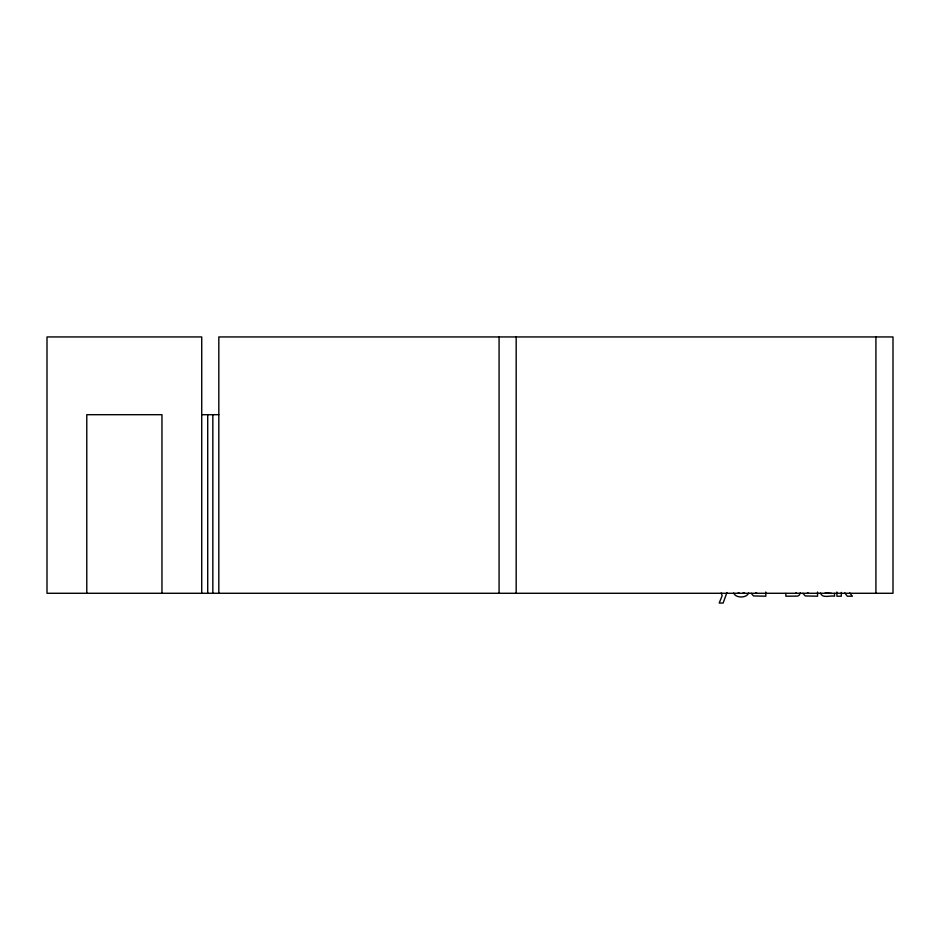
<?xml version="1.0" encoding="UTF-8"?>
<svg xmlns="http://www.w3.org/2000/svg" width="940" height="940" viewBox="0 0 940 940"><rect width="100%" height="100%" fill="white"/><g stroke="black" fill="none" stroke-linecap="round" stroke-linejoin="round"><path stroke-width="1.41" d="M800.293 592.87L799.505 594.691A3.349 3.349 0 0 1 797.367 596.101L785.84 596.207L785.84 593.41M748.616 593.07C746.642 598.275 735.632 598.287 733.693 593.07M726.937 592.553L723.118 603.057L719.218 603.057L722.155 595.725L721.168 593.011M744.057 592.658L742.706 593.41M796.368 592.846L795.463 593.41M831.559 593.41L825.191 592.87M201.724 414.693L218.82 414.693M808.788 593.41L807.413 592.811M757.064 593.41L755.69 592.811M739.592 593.41L738.252 592.658M849.76 592.94L852.357 596.207L847.281 596.207L844.825 592.952M802.971 593.316L805.227 595.937L817.542 596.207L817.542 592.024M751.248 593.316L753.504 595.937L765.818 596.207L765.818 592.024M820.514 593.07C822.23 598.874 830.478 595.079 834.497 596.207L834.497 593.41M875.916 336.943L875.916 593.281M841.323 592.4L841.323 596.207L836.894 596.207L836.894 591.989M516.178 336.943L516.178 593.281M499.081 336.943L499.081 593.281M218.82 593.281L218.82 336.943L893 336.943L893 593.281L47 593.281L47 336.943L201.724 336.943L201.724 593.281M212.839 414.693L212.839 593.281M207.716 414.693L207.716 593.281M161.962 593.281L161.962 414.693L86.774 414.693L86.774 593.281"/></g></svg>
